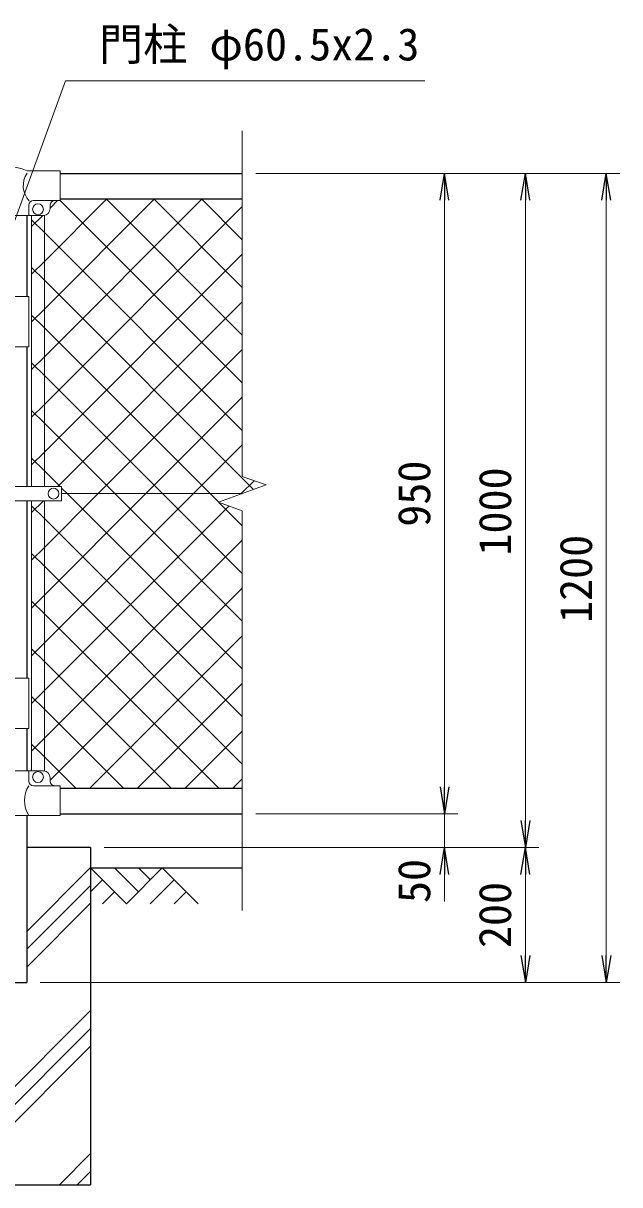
# Model space of a CAD drawing. Units: millimetres, scale not verified. Extents: x -4200 to 4200, y -2970 to 2970.
# Drawn here: x 2267 to 3152, y -1039 to 684 of the extents above; entities that cross this region are included whole.
import ezdxf
from ezdxf.enums import TextEntityAlignment as Align

# ---------------------------------------------------------------- set-up
doc = ezdxf.new("R2010")
doc.units = ezdxf.units.MM
doc.header["$LTSCALE"] = 10
for name, color, linetype, lineweight in [('0-2_D-STR1', 1, 'Continuous', 25), ('0-3_D-STR3', 3, 'Continuous', 13), ('0-4_D-DCR-HCH', 7, 'Continuous', 13), ('0-5_D-BGD', 7, 'Continuous', 25), ('0-6_D-STR4', 7, 'Continuous', 25), ('0-7_D-STR-DIM', 7, 'Continuous', 13), ('0-A_D-STR2', 7, 'Continuous', 13), ('0-B_D-STR-TXT', 7, 'Continuous', 13)]:
    doc.layers.add(name, color=color, linetype=linetype, lineweight=lineweight)
doc.layers.add('0-8_0', color=7, linetype='Continuous')
doc.styles.add('ＭＳ ゴシック', font='')
doc.styles.get('ＭＳ ゴシック').set_extended_font_data('MS Gothic')

# ---------------------------------------------------------------- blocks, each defined once
blk = doc.blocks.new('_Open')
at = {"layer": '0-8_0'}
blk.add_line((-10, 1.667), (0, 0), dxfattribs=at)
blk.add_lwpolyline([(-10, -1.667), (0, 0), (-10, 0)], dxfattribs=at)

msp = doc.modelspace()

# ---------------------------------------------------------------- linework, layer by layer
at = {"layer": '0-2_D-STR1'}
for p, q in [((2321.99, 461.37), (2591.99, 461.37)), ((2321.99, 423.37), (2591.99, 423.37)), ((2272.24, 399.07), (2272.24, 278.87)), ((2272.24, 203.87), (2272.24, -3.13)), ((2272.24, -24.13), (2272.24, -287.13)), ((2272.24, -362.13), (2272.24, -424.93)), ((2321.99, -450.63), (2591.99, -450.63)), ((2272.24, -490.93), (2272.24, -738.63)), ((2321.99, -488.63), (2591.99, -488.63)), ((2211.74, -738.63), (2272.24, -738.63))]:
    msp.add_line(p, q, dxfattribs=at)
at = {"layer": '0-3_D-STR3'}
for p, q in [((2273.12, 465.07), (2321.99, 465.07)), ((2321.99, 421.07), (2321.99, 465.07)), ((2275.39, 414.07), (2275.39, 399.07)), ((2282.39, 421.07), (2321.99, 421.07)), ((2306.99, 409.07), (2306.99, 414.07)), ((2208.59, 399.07), (2296.99, 399.07)), ((2279.49, 399.07), (2279.49, -3.13)), ((2298.49, 399.07), (2298.49, -3.13)), ((2210.95, 278.87), (2275.29, 278.87)), ((2275.29, 278.87), (2275.29, 203.87)), ((2189.35, 203.87), (2275.29, 203.87)), ((2209.19, -3.13), (2323.99, -3.13)), ((2323.99, -3.13), (2323.99, -24.13)), ((2591.99, -13.63), (2323.99, -13.63)), ((2209.19, -24.13), (2323.99, -24.13)), ((2279.49, -424.93), (2279.49, -24.13)), ((2298.49, -424.93), (2298.49, -24.13)), ((2210.95, -287.13), (2275.29, -287.13)), ((2275.29, -287.13), (2275.29, -362.13)), ((2189.35, -362.13), (2275.29, -362.13)), ((2206.29, -424.93), (2296.99, -424.93)), ((2275.39, -424.93), (2275.39, -439.93)), ((2282.39, -446.93), (2321.99, -446.93)), ((2306.99, -434.93), (2306.99, -439.93)), ((2321.99, -446.93), (2321.99, -490.93)), ((2206.29, -490.93), (2321.99, -490.93))]:
    msp.add_line(p, q, dxfattribs=at)
for centre in [(2288.99, 408.07), (2311.99, -13.63), (2288.99, -433.93)]:
    msp.add_circle(centre, 8, dxfattribs=at)
for centre, radius, start, end in [((2241.99, 391.37), 80, 67.09875, 113.10629), ((2300.52, 443.12), 33.4, 146.35914, 222.2959), ((2282.39, 414.07), 7, 90, 180), ((2313.99, 414.07), 7, 90, 180), ((2296.99, 409.07), 10, 270, 0), ((2296.99, -434.93), 10, 0, 90), ((2309.61, -468.93), 40.68, 147.25964, 212.74036), ((2282.39, -439.93), 7, 180, 270), ((2313.99, -439.93), 7, 180, 270)]:
    msp.add_arc(centre, radius, start, end, dxfattribs=at)
at = {"layer": '0-4_D-DCR-HCH'}
for p, q in [((2272.24, -662.9), (2366.99, -568.15)), ((2420.2, -621.84), (2366.99, -568.63)), ((2437.94, -604.11), (2402.47, -568.63)), ((2473.42, -568.63), (2420.2, -621.84)), ((2455.77, -586.46), (2437.94, -568.63)), ((2473.42, -568.63), (2526.63, -621.84)), ((2272.24, -689.41), (2366.99, -594.66)), ((2384.73, -586.37), (2366.99, -604.03)), ((2491.15, -586.37), (2455.52, -621.84)), ((2402.47, -604.11), (2384.65, -621.84)), ((2508.89, -604.11), (2491.07, -621.84)), ((2272.24, -715.93), (2366.99, -621.18)), ((2116.99, -1030.28), (2366.99, -780.28)), ((2135.15, -1038.63), (2366.99, -806.79)), ((2161.67, -1038.63), (2366.99, -833.31)), ((2320.77, -1038.63), (2366.99, -992.41)), ((2347.28, -1038.63), (2366.99, -1018.93))]:
    msp.add_line(p, q, dxfattribs=at)
at = {"layer": '0-5_D-BGD'}
msp.add_line((2366.99, -568.63), (2591.99, -568.63), dxfattribs=at)
at = {"layer": '0-6_D-STR4'}
for p, q in [((2366.99, -538.63), (2272.24, -538.63)), ((2366.99, -538.63), (2366.99, -1038.63)), ((2116.99, -1038.63), (2366.99, -1038.63))]:
    msp.add_line(p, q, dxfattribs=at)
at = {"layer": '0-7_D-STR-DIM'}
for p, q in [((2591.99, 12.02), (2591.99, 524.37)), ((2611.99, 461.37), (2911.99, 461.37)), ((2611.99, 461.37), (3031.99, 461.37)), ((2611.99, 461.37), (3151.99, 461.37)), ((2891.99, -448.63), (2891.99, 421.37)), ((3011.99, -498.63), (3011.99, 421.37)), ((3131.99, -698.63), (3131.99, 421.37)), ((2627.23, -0.81), (2591.99, 12.02)), ((2556.75, -26.46), (2627.23, -0.81)), ((2591.99, -39.28), (2556.75, -26.46)), ((2591.99, -631.63), (2591.99, -39.28)), ((2891.99, -448.63), (2891.99, -408.63)), ((2611.99, -488.63), (2911.99, -488.63)), ((2611.99, -488.63), (2911.99, -488.63)), ((2891.99, -538.63), (2891.99, -488.63)), ((2386.99, -538.63), (2911.99, -538.63)), ((2386.99, -538.63), (3031.99, -538.63)), ((2386.99, -538.63), (3031.99, -538.63)), ((2891.99, -578.63), (2891.99, -618.63)), ((3011.99, -578.63), (3011.99, -698.63)), ((2292.24, -738.63), (3151.99, -738.63)), ((2292.24, -738.63), (3031.99, -738.63))]:
    msp.add_line(p, q, dxfattribs=at)
at = {"layer": '0-A_D-STR2'}
for p, q in [((2298.49, 330.73), (2391.13, 423.37)), ((2298.49, 260.02), (2461.84, 423.37)), ((2298.49, 189.31), (2532.55, 423.37)), ((2306.99, 409.94), (2318.12, 421.07)), ((2591.99, 150.86), (2321.79, 421.07)), ((2591.99, 221.57), (2390.2, 423.37)), ((2591.99, 292.28), (2460.91, 423.37)), ((2591.99, 362.99), (2531.62, 423.37)), ((2279.49, 382.44), (2296.12, 399.07)), ((2298.49, 118.6), (2591.99, 412.1)), ((2279.49, 311.73), (2298.49, 330.73)), ((2298.49, 47.89), (2591.99, 341.39)), ((2279.49, 241.02), (2298.49, 260.02)), ((2318.18, -3.13), (2591.99, 270.67)), ((2378.39, -13.63), (2591.99, 199.96)), ((2279.49, 170.31), (2298.49, 189.31)), ((2298.49, 161.52), (2279.49, 180.52)), ((2473.64, -13.63), (2298.49, 161.52)), ((2449.11, -13.63), (2591.99, 129.25)), ((2279.49, 99.6), (2298.49, 118.6)), ((2298.49, 90.81), (2279.49, 109.81)), ((2402.93, -13.63), (2298.49, 90.81)), ((2519.82, -13.63), (2591.99, 58.54)), ((2279.49, 28.89), (2298.49, 47.89)), ((2298.49, -93.54), (2378.39, -13.63)), ((2298.49, -164.25), (2449.11, -13.63)), ((2298.49, -234.96), (2519.82, -13.63)), ((2591.99, -202.69), (2402.93, -13.63)), ((2591.99, -131.98), (2473.64, -13.63)), ((2279.49, -41.83), (2297.18, -24.13)), ((2298.49, -50.61), (2279.49, -31.61)), ((2591.99, -61.27), (2557.42, -26.7)), ((2591.99, -344.11), (2298.49, -50.61)), ((2279.49, -112.54), (2298.49, -93.54)), ((2298.49, -121.32), (2279.49, -102.32)), ((2591.99, -414.82), (2298.49, -121.32)), ((2306.99, -438.59), (2591.99, -153.59)), ((2279.49, -183.25), (2298.49, -164.25)), ((2298.49, -192.03), (2279.49, -173.03)), ((2557.09, -450.63), (2298.49, -192.03)), ((2279.49, -253.96), (2298.49, -234.96)), ((2365.66, -450.63), (2591.99, -224.3)), ((2298.49, -262.74), (2279.49, -243.74)), ((2486.38, -450.63), (2298.49, -262.74)), ((2436.37, -450.63), (2591.99, -295.01)), ((2298.49, -333.46), (2279.49, -314.46)), ((2415.67, -450.63), (2298.49, -333.46)), ((2507.08, -450.63), (2591.99, -365.72)), ((2298.49, -404.17), (2279.49, -385.17)), ((2344.96, -450.63), (2298.49, -404.17)), ((2577.79, -450.63), (2591.99, -436.43))]:
    msp.add_line(p, q, dxfattribs=at)
for points in [[(2591.99, 80.15), (2298.49, 373.65), (2279.49, 392.65)], [(2608.91, -7.48), (2298.49, 302.94), (2279.49, 321.94)], [(2557.07, -26.34), (2544.35, -13.63), (2298.49, 232.23), (2279.49, 251.23)], [(2321.72, -3.13), (2298.49, 20.1), (2279.49, 39.1)], [(2589.69, -14.47), (2590.53, -13.63), (2609.72, 5.56)], [(2591.99, -273.4), (2332.22, -13.63), (2323.99, -5.4)], [(2279.49, -324.67), (2298.49, -305.67), (2572.11, -32.05)], [(2279.49, -395.38), (2298.49, -376.38), (2591.99, -82.88)]]:
    msp.add_lwpolyline(points, dxfattribs=at)
at = {"layer": '0-B_D-STR-TXT'}
msp.add_lwpolyline([(2862.89, 598.46), (2329.73, 598.46), (2247.8, 372.73)], dxfattribs=at)

# ---------------------------------------------------------------- block references
at = {"layer": '0-7_D-STR-DIM', "xscale": 4, "yscale": 4}
for p, rotation in [((2891.99, 461.37), 90), ((3011.99, 461.37), 90), ((3131.99, 461.37), 90), ((2891.99, -488.63), 270), ((2891.99, -488.63), 270), ((3011.99, -538.63), 270), ((2891.99, -538.63), 90), ((3011.99, -538.63), 90), ((3011.99, -738.63), 270), ((3131.99, -738.63), 270)]:
    msp.add_blockref('_Open', p, dxfattribs=dict(at, rotation=rotation))

# ---------------------------------------------------------------- texts
at = {"layer": '0-7_D-STR-DIM', "style": 'ＭＳ ゴシック'}
for s, p in [('950', (2885.24, -62.76)), ('1000', (3005.24, -105.53)), ('1200', (3125.24, -205.53)), ('50', (2885.24, -620.83)), ('200', (3005.24, -687.63))]:
    msp.add_text(s, height=48.09, rotation=90, dxfattribs=at).set_placement(p, align=Align.BOTTOM_LEFT)
at = {"layer": '0-B_D-STR-TXT', "style": 'ＭＳ ゴシック'}
msp.add_text('門柱 φ60.5x2.3', height=48.09, dxfattribs=at).set_placement((2379.38, 614.35), align=Align.BOTTOM_LEFT)

doc.saveas('drawing.dxf')
